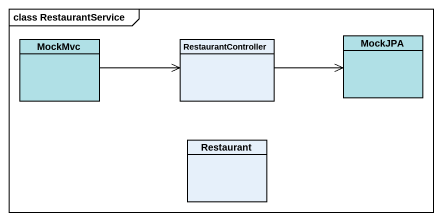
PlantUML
@startuml
mainframe class RestaurantService
hide circle
hide empty members
class MockMvc #B0E0E6
class RestaurantController
class MockJPA #B0E0E6
class Restaurant
MockMvc -right-> RestaurantController
RestaurantController -right-> MockJPA
@enduml
